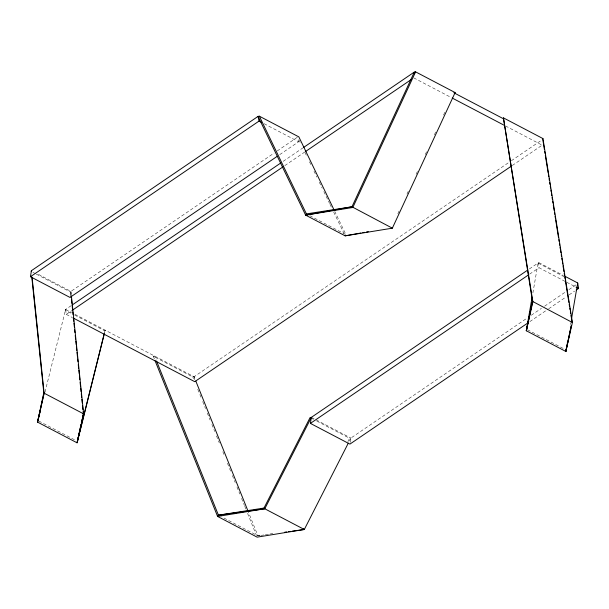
<?xml version="1.0" encoding="UTF-8"?>
<svg xmlns="http://www.w3.org/2000/svg" width="609" height="609" viewBox="0 0 609 609"><rect width="100%" height="100%" fill="white"/><g stroke="black" fill="none" stroke-linecap="round" stroke-linejoin="round"><path stroke-width="0.46" stroke-dasharray="3.04 2.28" d="M70.248 295.708L70.926 291.391L274.058 153.11M350.205 442.378L350.891 438.061L526.564 318.469M532.883 292.982L538.196 262.281L563.424 275.496M570.481 324.559L570.808 322.709M71.116 305.703L65.62 309.448L65.445 310.225L71.329 313.308M71.047 294.992L70.926 291.391L37.294 273.768M104.512 332.765L105.144 330.154L104.459 332.91M538.196 262.281L539.026 267.739L565.936 281.838M45.005 392.112L65.62 309.448L71.512 312.531M397.844 213.759L399.831 209.473M406.979 194.027L408.966 189.734M416.114 174.288L418.101 169.995M425.249 154.557L427.236 150.263M434.384 134.817L436.371 130.524M443.519 115.078L445.506 110.792M347.891 441.654L349.612 438.267L350.891 438.061L348.729 442.294M279.737 154.61L298.593 141.775L297.923 138.654M529.602 274.157L539.026 267.739M529.838 321.605L547.91 309.303M548.694 308.771L565.982 297.002M569.126 294.863L574.622 291.117M277.194 150.979L297.588 137.094M283.17 161.347L302.802 147.987M65.62 309.448L66.282 314.381L71.786 310.636M284.799 165.625L304.447 152.25M154.336 358.884L153.278 356.242L192.802 376.948L194.073 376.743L510.57 161.278M511.362 160.746L542.771 139.362M512.291 165.496L542.162 145.163L505.835 126.132M529.388 268.934L538.021 263.058L564.086 276.714M531.269 315.264L541.462 308.329M544.606 306.19L565.776 291.772M568.913 289.64L577.545 283.764M153.278 356.242L154.549 356.037L156.315 360.429M259.822 535.585L257.965 535.874L221.805 516.927M260.759 535.44L264.473 534.854M265.402 534.71L269.125 534.131M270.053 533.986L272.84 533.545M259.822 535.615L257.965 535.874L248.434 512.139M413.709 77.868L451.398 97.615M264.116 123.711L298.593 141.775M566.773 282.279L575.185 286.679M309.783 215.67L345.942 234.617L334.79 211.468M527.447 329.705L563.607 348.652M311.366 417.355L350.891 438.061M32.909 272.345L35.436 273.669M36.274 274.111L70.751 292.175M311.77 418.444L313.452 419.327M316.817 421.085L349.612 438.267M74.854 314.282L194.073 376.743L195.481 380.26M74.694 315.074L104.969 330.931M66.282 314.381L72.159 317.456M38.748 421.025L74.907 439.964M298.813 139.651L300.869 143.907M304.964 152.417L306.609 155.82M309.479 161.781L311.526 166.036M313.993 171.144L316.863 177.105M319.322 182.213L322.191 188.173M323.836 191.576L329.576 203.49M329.987 204.342L332.034 208.598M333.679 212.001L343.933 233.285M192.802 376.948L193.51 378.707M197.75 389.273L199.516 393.673M199.866 394.548L200.924 397.19M202.698 401.59L205.522 408.631M207.288 413.031L210.12 420.073M211.886 424.481L214.711 431.522M216.477 435.922L219.309 442.964M222.841 451.764L223.899 454.405M227.431 463.205L229.197 467.605M229.555 468.488L230.613 471.13M232.379 475.53L235.211 482.572M236.977 486.972L239.801 494.013M241.567 498.413L244.399 505.455M244.749 506.338L245.808 508.979M247.581 513.379L256.412 535.38M194.073 376.743L194.735 381.676M70.926 291.391L71.223 294.216"/><path stroke-width="0.91" d="M414.143 73.719L414.318 72.068L415.597 71.854L455.121 92.568L392.348 228.185L345.158 235.835L305.634 215.129L258.064 116.388L31.409 270.685L31.226 271.469M277.377 156.216L69.974 297.428L30.45 276.722L31.409 270.685M528.269 322.679L349.931 444.098L310.407 423.392L311.366 417.355L527.82 270M503.43 117.872L532.875 301.805L526.305 330.74L532.502 301.371L503.43 117.872L542.946 138.578L572.399 322.511L565.83 351.454L526.305 330.74L532.083 297.367M571.25 325.746L565.83 351.454L566.956 344.96M567.261 343.461L567.58 341.596M571.6 318.34L577.72 282.987L565.106 276.379M526.305 330.74L532.502 301.371L572.399 322.511L572.026 322.077M565.83 351.454L571.242 325.792M104.284 333.686L77.069 442.812L37.545 422.106L43.802 392.683L31.813 277.103M80.967 424.549L77.069 442.812L83.639 413.876L71.42 296.103M81.362 422.692L82.146 418.969M82.542 417.112L83.326 413.389L83.129 411.509M37.903 420.583L44.114 393.17L32.087 277.278M83.326 413.389L83.639 413.876L77.427 441.289L104.23 333.823M43.802 392.683L44.114 393.17L37.545 422.106L40.422 410.481M542.771 139.362L542.946 138.578M577.72 282.987L578.55 288.445L576.19 290.051M415.597 71.854L352.824 207.479L305.634 215.129L306.418 213.904L351.964 206.786L392.348 228.185M348.302 443.139L304.31 529.487L257.12 537.146L217.596 516.432L218.441 515.168L263.994 508.043L310.088 417.561L311.366 417.355L264.786 508.781L217.596 516.432L155.044 360.642M30.45 276.722L259.069 121.069L261.588 122.386M310.407 423.392L528.026 275.23M71.908 305.17L280.81 162.953M303.587 147.447L414.318 72.068L351.964 206.786L305.634 215.129M72.57 310.103L283.231 166.691M305.238 151.71L411.349 79.475M511.507 166.036L194.735 381.676L72.996 317.898M345.158 235.835L360.909 233.003M362.766 232.668L364.616 232.333M366.473 231.999L368.323 231.664M333.968 209.755L298.859 136.888L259.335 116.182L258.064 116.388L259.069 121.069M453.842 92.774L455.121 92.568M292.259 531.147L304.31 529.487L264.786 508.781L218.441 515.168L156.665 361.312M284.845 532.167L286.694 531.916M288.552 531.657L290.402 531.398M454.619 93.177L503.316 118.686M452.236 98.049L504.161 125.256M576.03 287.121L578.55 288.445M44.114 393.17L83.639 413.876M303.518 528.749L304.31 529.487M263.994 508.043L264.786 508.781M259.335 116.182L306.418 213.904M195.839 381.135L247.726 510.38M542.923 140.298L544.423 149.669M544.72 151.542L545.025 153.415M545.321 155.287L548.176 173.093M548.473 174.966L548.778 176.838M549.074 178.711L549.371 180.591M549.676 182.464L549.973 184.337M550.277 186.209L550.574 188.082M550.871 189.955L551.175 191.835M551.472 193.708L551.777 195.58M552.074 197.453L552.378 199.326M552.675 201.206L552.972 203.079M553.276 204.951L554.175 210.569M554.472 212.45L554.776 214.322M555.073 216.195L555.378 218.068M555.674 219.94L558.529 237.746M558.826 239.619L559.123 241.491M559.427 243.364L559.724 245.244M560.029 247.117L560.326 248.99M560.623 250.862L560.927 252.735M561.224 254.608L561.528 256.488M561.825 258.361L562.13 260.233M562.427 262.106L562.724 263.979M563.028 265.851L563.926 271.477M564.223 273.35L564.528 275.222M564.825 277.095L565.129 278.975M565.426 280.848L568.875 302.399M569.179 304.272L569.476 306.144M569.78 308.017L570.077 309.89M570.374 311.77L570.679 313.643M570.976 315.515L571.28 317.388M571.577 319.261L571.881 321.133M71.139 295.928L71.337 297.809M71.535 299.689L71.923 303.449M72.212 306.266L72.608 310.027M72.798 311.907L73.095 314.724M73.385 317.548L73.773 321.301M73.971 323.181L74.359 326.942M74.648 329.758L74.945 332.583M75.234 335.399L75.623 339.16M75.82 341.04L76.209 344.793M76.407 346.673L76.795 350.434M76.993 352.314L77.48 357.011M77.67 358.891L77.967 361.708M78.257 364.525L78.645 368.285M78.843 370.165L79.231 373.926M79.429 375.806L79.817 379.567M80.106 382.383L80.502 386.144M80.692 388.017L81.088 391.777M81.279 393.658L81.667 397.418M81.865 399.298L82.253 403.051M82.55 405.876L82.938 409.636"/></g></svg>
